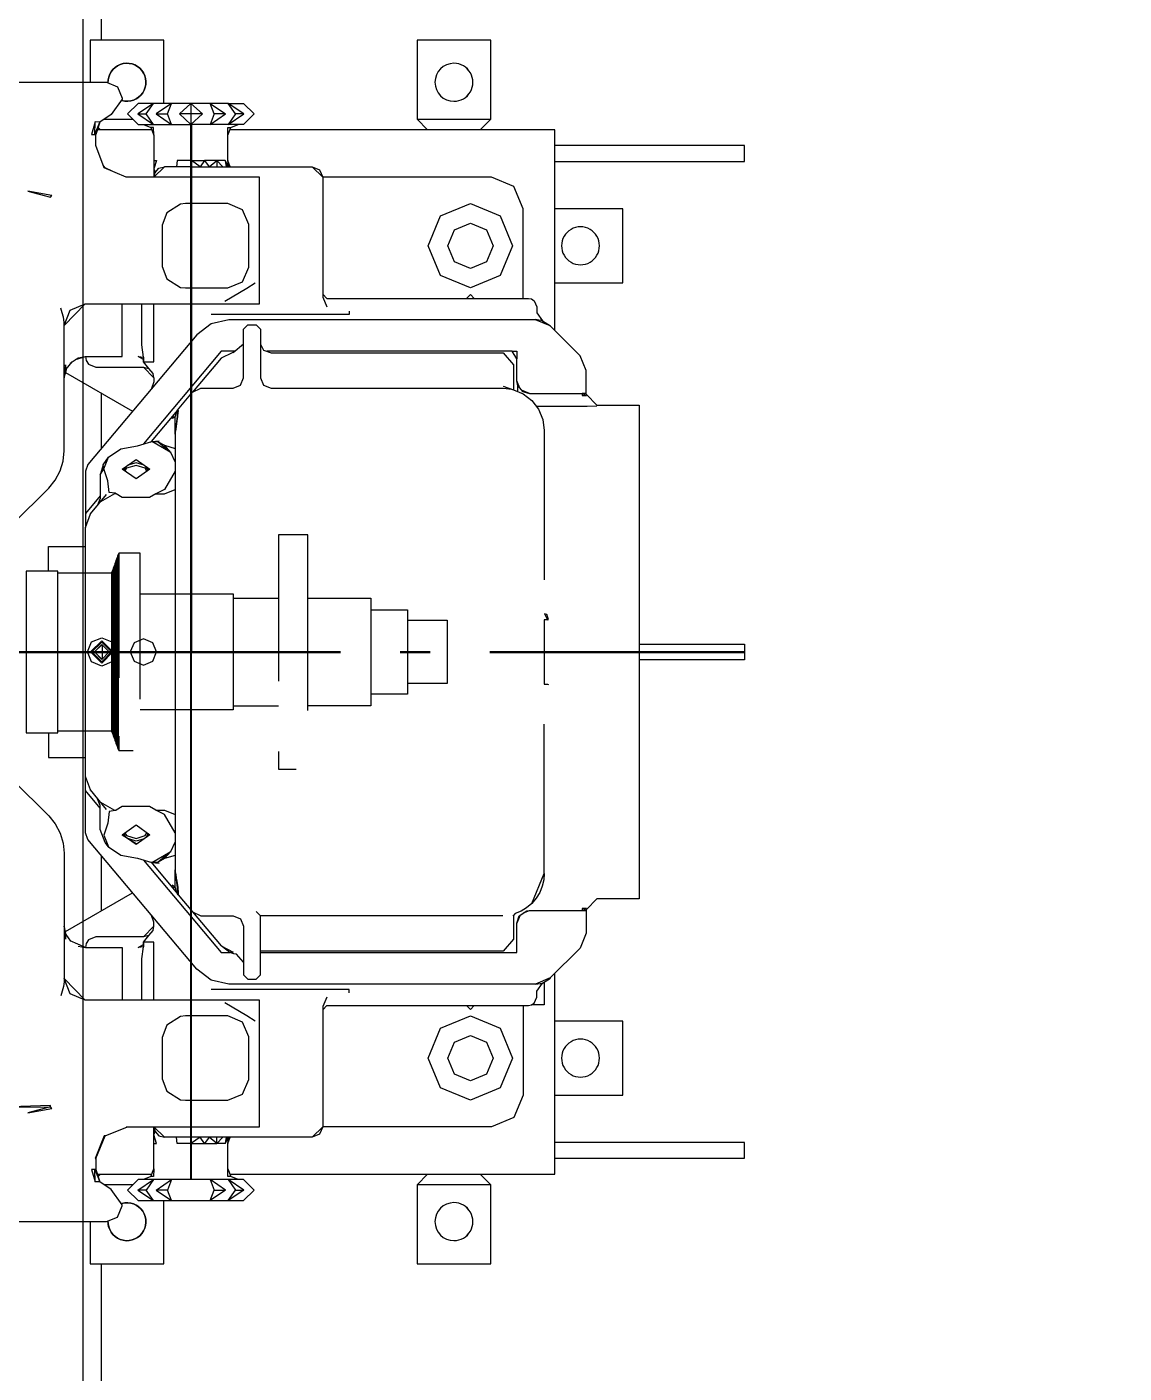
# Model space of a CAD drawing. Header units: millimetres. Extents: x -300 to 383236, y -195106 to -144646.
# Drawn here: x 28940 to 29980, y -163885 to -162609 of the extents above; entities that cross this region are included whole.
import ezdxf

# ---------------------------------------------------------------- set-up
doc = ezdxf.new("R2010")
doc.units = ezdxf.units.MM
doc.header["$LTSCALE"] = 60
doc.linetypes.add('CENTER', pattern=[2, 1.25, -0.25, 0.25, -0.25])
doc.layers.add('1CEN', color=20, linetype='CENTER')
doc.layers.add('EQUIPMENT', color=253, linetype='Continuous', lineweight=0)

# ---------------------------------------------------------------- blocks, each defined once
blk = doc.blocks.new('A$Cc6299706')
at = {"layer": 'EQUIPMENT', "lineweight": -3}
for points in [[(-42329.5, 31324.5), (-42329.5, 29929.5), (-40514.5, 29929.5), (-40514.5, 29991.5), (-40514.5, 29929.5), (-39244.5, 29929.5), (-39244.5, 33429.5), (-40514.5, 33429.5), (-40514.5, 33405.7), (-40514.5, 33429.5), (-42329.5, 33429.5), (-42329.5, 32484.5)], [(-42270.1, 32424.5), (-42270.1, 32484.5), (-42340.1, 32484.5), (-42340.1, 32444.5)], [(-41960.1, 32409.5), (-41960.1, 32484.5), (-42030.1, 32484.5), (-42030.1, 32409.5)], [(-42413.9, 32406.9), (-42418.3, 32406.7), (-42428.8, 32414.1), (-42439.5, 32428.5), (-42439.5, 32429.5), (-42435.1, 32440.1), (-42424.5, 32444.5), (-42324.5, 32444.5), (-42313.9, 32440.1), (-42309.5, 32429.5), (-42309.5, 32428.5), (-42320.2, 32414.1), (-42330.8, 32406.7), (-42335.1, 32406.9)], [(-42222.4, 32414.5), (-42226.1, 32424.5), (-42294.5, 32424.5), (-42304.5, 32414.5), (-42294.5, 32404.5), (-42245, 32404.5), (-42245, 32354.5), (-42245, 32234.5), (-42245, 32198.1), (-42245, 31905), (-42244.9, 31904.9)], [(-42233.6, 32414.5), (-42244.5, 32424.5), (-42244.5, 32414.5), (-42255.3, 32414.5), (-42244.5, 32424.5)], [(-42194.3, 32414.5), (-42209.2, 32424.5), (-42194.5, 32424.5), (-42184.5, 32414.5), (-42194.5, 32404.5), (-42244, 32404.5), (-42244, 32354.5), (-42244, 32234.5), (-42244, 32199.3), (-42244, 31905), (-42244.2, 31904.9)], [(-42202.1, 32414.5), (-42209.2, 32424.5), (-42226.1, 32424.5), (-42211.7, 32414.5)], [(-42294.7, 32414.5), (-42279.9, 32404.5), (-42286.9, 32414.5)], [(-42277.3, 32414.5), (-42262.9, 32404.5), (-42266.5, 32414.5)], [(-42244.5, 32404.5), (-42255.3, 32414.5)], [(-42344.6, 32234.5), (-42364.6, 32214), (-42358.9, 32228.5), (-42344.6, 32234.5), (-42179.5, 32234.5), (-42179.5, 32354.5), (-42197, 32354.5), (-42215.8, 32354.5), (-42305.8, 32354.5), (-42326.6, 32363.3), (-42334.5, 32384.5), (-42334.5, 32395), (-42335.6, 32395), (-42330.8, 32406.7), (-42334.5, 32395)], [(-42281.6, 32399.5), (-42289.5, 32399.5), (-42333.1, 32399.5)], [(-42332.3, 32401.7), (-42330.1, 32399.5)], [(-42326.7, 32409.5), (-42299.5, 32409.5)], [(-42289.5, 32404.5), (-42282.5, 32401.6)], [(-42244.2, 32404.5), (-42244.9, 32404.5)], [(-42209.5, 32394.5), (-42209.3, 32401.6), (-42206.6, 32401.6), (-42199.5, 32404.5)], [(-42208.5, 32364.5), (-42209.5, 32370.5), (-42209.5, 32394.5), (-42206.6, 32401.6)], [(-41899.5, 32209.5), (-41899.5, 32399.5), (-42207.5, 32399.5)], [(-42020.1, 32399.5), (-42030.1, 32409.5), (-41960.1, 32409.5), (-41970.1, 32399.5)], [(-42279.5, 32394.5), (-42279.5, 32354.5), (-42278.5, 32359), (-42279.5, 32357.5)], [(-41899.5, 32369.5), (-41719.5, 32369.5), (-41719.5, 32384.5), (-41899.5, 32384.5)], [(-42318.5, 32359.9), (-42325.9, 32363.3), (-42327.6, 32365.8)], [(-42279.5, 32370.5), (-42277.1, 32370.5), (-42279.5, 32362.3), (-42278.5, 32359), (-42274.9, 32363), (-42269.5, 32364.5)], [(-42245, 32364.5), (-42269.5, 32364.5), (-42279.5, 32354.5)], [(-42245, 32370.5), (-42257.4, 32370.5), (-42258, 32364.5)], [(-42244, 32370.5), (-42231.6, 32370.5), (-42235.7, 32364.5), (-42244, 32370.2)], [(-42244, 32364.5), (-42129.5, 32364.5)], [(-42207.3, 32364.5), (-42209.5, 32370.5), (-42209.8, 32366.5), (-42212, 32370.5), (-42219.8, 32370.5)], [(-42214.1, 32364.5), (-42219.8, 32370.5), (-42219.8, 32364.5)], [(-42212, 32370.5), (-42211.1, 32364.5)], [(-42210.3, 32364.5), (-42209.8, 32366.5), (-42208.9, 32364.5)], [(-41929.5, 32239.7), (-41929.5, 32324.5), (-41938.3, 32345.7), (-41959.5, 32354.5), (-42119.5, 32354.5), (-42129.5, 32364.5), (-42122.5, 32361.6), (-42119.5, 32354.5), (-42119.5, 32240.7), (-42115.5, 32231.8)], [(-41899.5, 32254.5), (-41835.1, 32254.5), (-41835.1, 32324.5), (-41899.5, 32324.5)], [(-42212.2, 32237), (-42191.3, 32249.4), (-42183.4, 32254.5)], [(-42359, 32178.3), (-42351.2, 32183.4), (-42344.5, 32184.5), (-42309.5, 32184.5), (-42309.5, 32234.5)], [(-42289.5, 32181.8), (-42294.5, 32184.5), (-42289.5, 32183.9), (-42290.9, 32195.5), (-42290.9, 32234.5)], [(-42279.5, 32164.5), (-42280.3, 32168.4), (-42284.5, 32173.2), (-42289.3, 32179.5), (-42279.5, 32179.5), (-42279.5, 32234.5)], [(-42119.5, 32243.6), (-42115.5, 32239.7), (-41924.5, 32239.7), (-41921.6, 32239.1), (-41918.9, 32237.4), (-41916.5, 32231.8), (-41916.5, 32225.9), (-41911.2, 32218.4), (-41903.7, 32213.6)], [(-41975.9, 32239.7), (-41979.5, 32243.2), (-41983.1, 32239.7)], [(-42413.2, 32025.9), (-42379.2, 32059.9), (-42373, 32067.4), (-42368.3, 32076.1), (-42365.5, 32085.5), (-42364.5, 32095.2), (-42364.5, 32212.6), (-42364.6, 32214), (-42364.7, 32217.2), (-42365.4, 32221.7), (-42366.4, 32226.1), (-42367.8, 32230.4)], [(-41873.5, 32147.6), (-41869.5, 32147.6), (-41869.7, 32149.5), (-41873.5, 32149.5), (-41873.5, 32147.6), (-41869.7, 32149.5), (-41869.7, 32171.2), (-41875.5, 32185.3), (-41903.8, 32213.6), (-41917.8, 32219.4), (-42208.4, 32219.4), (-42225.3, 32215.6), (-42239, 32205.1), (-42342.1, 32082.2), (-42344.4, 32075.9), (-42344.4, 32053.8), (-42344.5, 32045.7), (-42344.5, 32035.9)], [(-42094.5, 32227.5), (-42094.5, 32224.5), (-42225.1, 32224.5)], [(-41913.2, 32219.4), (-41911.2, 32218.4), (-41917.8, 32219.5)], [(-42259.5, 32111), (-42259.5, 32127.4), (-42257.2, 32133.8), (-42242.8, 32150.9), (-42235.2, 32154.5), (-42204.5, 32154.5), (-42197.5, 32157.4), (-42194.5, 32164.5), (-42194.5, 32210.5), (-42190.5, 32214.5), (-42182.5, 32214.5), (-42178.5, 32210.5), (-42178.5, 32164.5), (-42175.6, 32157.4), (-42168.5, 32154.5), (-41949.5, 32154.5), (-41948.2, 32154.5), (-41940.6, 32153.5), (-41938.7, 32153)], [(-42194.6, 32196.1), (-42194.5, 32196.2), (-42204.5, 32188.2)], [(-42178.5, 32196.2), (-42175.6, 32190.5), (-42168.5, 32188.2), (-41948.5, 32188.2), (-41938.5, 32176.6), (-41938.5, 32152.9)], [(-42354, 32181.6), (-42344.5, 32184.5), (-42343.8, 32180.8), (-42341.6, 32177.4), (-42334.5, 32174.5), (-42289.5, 32174.5), (-42284.5, 32173.2)], [(-42202.9, 32189.5), (-42215.9, 32189.5), (-42289.4, 32101.7)], [(-42203.9, 32188.8), (-42204.2, 32188.7), (-42205.2, 32188.2), (-42215.9, 32183.1), (-42242.8, 32150.9)], [(-41934.5, 32156.7), (-41935.5, 32161.5), (-41935.5, 32182.3), (-41939.8, 32189.5), (-42172.4, 32189.5)], [(-41939.8, 32189.5), (-41935.5, 32189.5), (-41935.5, 32182.3)], [(-42364.5, 32164.5), (-42362.1, 32173.5)], [(-42363.2, 32169.4), (-42299.7, 32132.9)], [(-42362.8, 32172.6), (-42357, 32179.6)], [(-42289.5, 32174.5), (-42279.5, 32164.5), (-42279.5, 32160.6), (-42281.9, 32154.2)], [(-41948.5, 32156.6), (-41938.7, 32153), (-41929.5, 32149.1), (-41921.4, 32142.9), (-41921.2, 32142.8), (-41914.9, 32134.5), (-41910.8, 32124.7), (-41909.5, 32114.5), (-41909.5, 31972.8)], [(-41932.6, 32154.4), (-41935.5, 32161.5)], [(-41934.5, 32151.2), (-41934.5, 32156.7), (-41930.1, 32151.5), (-41923.5, 32149.5), (-41873.5, 32149.5)], [(-42329.5, 32150), (-42329.5, 32097.4)], [(-41923.5, 32149.5), (-41931.1, 32152.6)], [(-41869.5, 32148.5), (-41859.5, 32138.5), (-41819.5, 32138.5), (-41819.5, 31670.5), (-41859.5, 31670.5), (-41869.5, 31660.5)], [(-42257.2, 32133.8), (-42282.2, 32104), (-42281.6, 32104)], [(-42256.6, 32133.3), (-42258.9, 32115.6), (-42259.4, 32112.8), (-42259.5, 32111), (-42259.5, 31698), (-42259.4, 31696.2), (-42258.9, 31693.3), (-42256.6, 31675.7)], [(-42258.9, 32115.6), (-42258.1, 32120.1), (-42256.6, 32133.3)], [(-42258.1, 32120.1), (-42257, 32127.4), (-42256.5, 32133.3), (-42256.5, 32134.1), (-42256.6, 32134.6)], [(-41859.5, 32137.5), (-41868.9, 32137.2), (-41916.9, 32137.2)], [(-41859.5, 32138.5), (-41819.5, 32138.5)], [(-42277.8, 32054.5), (-42283.6, 32051), (-42309.5, 32051), (-42315.2, 32054.5), (-42316.3, 32054.9), (-42321.8, 32055.8), (-42323.1, 32066.8), (-42327.1, 32078), (-42322.7, 32089.1), (-42311, 32097.2), (-42295.2, 32100), (-42281.6, 32104), (-42274.6, 32104.6)], [(-42283, 32103.5), (-42282.2, 32104)], [(-42259.5, 32084.7), (-42263.4, 32093.6), (-42281.6, 32104), (-42275.5, 32103.6), (-42263.4, 32093.6), (-42269.5, 32100.4), (-42259.5, 32097.3)], [(-42275.5, 32103.6), (-42269.5, 32100.4)], [(-42327.8, 32082), (-42330.5, 32072.4), (-42330.5, 32050), (-42332.9, 32043.6)], [(-42330.5, 32072.4), (-42327.1, 32078), (-42327.8, 32082), (-42322.7, 32089.1)], [(-42308.3, 32078.6), (-42309, 32077.4)], [(-42305.8, 32080.3), (-42308, 32076.7)], [(-42286.1, 32075.9), (-42287.7, 32078.6), (-42296.5, 32081.2), (-42305.4, 32078.6), (-42307, 32075.9)], [(-42288.8, 32081.5), (-42296.5, 32083.8), (-42304.2, 32081.5)], [(-42294.8, 32085.7), (-42296.5, 32086.2), (-42298.2, 32085.7)], [(-42285.1, 32076.7), (-42287.2, 32080.3)], [(-42284, 32077.4), (-42284.7, 32078.6)], [(-42259.5, 32075.8), (-42269.5, 32058.6), (-42277.8, 32054.5), (-42269.5, 32054.5), (-42259.5, 32058.6)], [(-42324.4, 31755.3), (-42339.8, 31773.7), (-42344.5, 31786.6), (-42344.5, 32022.4), (-42339.8, 32035.3), (-42324.4, 32053.8)], [(-42315.2, 32054.5), (-42316.6, 32054.5), (-42316.8, 32054.5), (-42330.2, 32046.8)], [(-42330.5, 32052.6), (-42344.5, 32035.9), (-42344.5, 32022.4)], [(-42339.6, 32035.8), (-42339.8, 32035.3)], [(-42133.5, 31849), (-42133.5, 32015.5), (-42161.3, 32015.5), (-42161.3, 31876.8)], [(-42379.5, 31981), (-42379.5, 32004.5), (-42344.5, 32004.5)], [(-42315.5, 31990.1), (-42316, 31990.1), (-42316, 31818.9), (-42315.5, 31818.9)], [(-42314.9, 31991.6), (-42315.5, 31991.6), (-42315.5, 31817.5), (-42314.9, 31817.5)], [(-42314.4, 31993), (-42314.9, 31993), (-42314.9, 31816), (-42314.4, 31816)], [(-42313.9, 31994.4), (-42314.4, 31994.4), (-42314.4, 31814.6), (-42313.9, 31814.6)], [(-42313.4, 31995.9), (-42313.9, 31995.9), (-42313.9, 31813.2), (-42313.4, 31813.2)], [(-42312.9, 31997.3), (-42313.4, 31997.3), (-42313.4, 31811.7), (-42312.9, 31811.7)], [(-42292.5, 31859.7), (-42292.5, 31998), (-42312.9, 31998), (-42312.9, 31880.1)], [(-42370.5, 31979.4), (-42344.5, 31979.4), (-42319.7, 31979.4)], [(-42319.1, 31980.1), (-42319.7, 31980.1), (-42319.7, 31828.9), (-42319.1, 31828.9)], [(-42318.6, 31981.5), (-42319.1, 31981.5), (-42319.1, 31827.5), (-42318.6, 31827.5)], [(-42318.1, 31982.9), (-42318.6, 31982.9), (-42318.6, 31826.1), (-42318.1, 31826.1)], [(-42317.6, 31984.4), (-42318.1, 31984.4), (-42318.1, 31824.6), (-42317.6, 31824.6)], [(-42317, 31985.8), (-42317.6, 31985.8), (-42317.6, 31823.2), (-42317, 31823.2)], [(-42316.5, 31987.2), (-42317, 31987.2), (-42317, 31821.8), (-42316.5, 31821.8)], [(-42316, 31988.7), (-42316.5, 31988.7), (-42316.5, 31820.3), (-42316, 31820.3)], [(-42292.5, 31959.5), (-42244.5, 31959.5), (-42204.5, 31959.5), (-42204.5, 31849.5), (-42244.5, 31849.5), (-42292.5, 31849.5)], [(-42204.5, 31955.5), (-42161.3, 31955.5)], [(-42133.5, 31955.5), (-42084.5, 31955.5), (-42074, 31955.5), (-42074, 31853.5), (-42084.5, 31853.5), (-42133.5, 31853.5)], [(-42074, 31944.5), (-42049, 31944.5), (-42039, 31944.5), (-42039, 31864.5), (-42049, 31864.5), (-42074, 31864.5)], [(-41907.1, 31940.1), (-41909.1, 31940.5), (-41906.3, 31935), (-41909.5, 31935), (-41909.5, 31874), (-41906.3, 31874), (-41905.5, 31873.7)], [(-42039, 31934.5), (-42002.5, 31934.5), (-42001.5, 31934.5), (-42001.5, 31874.5), (-42002.5, 31874.5), (-42039, 31874.5)], [(-42408, 31905), (-42244.9, 31905)], [(-42408, 31904), (-42244.9, 31904)], [(-42369.5, 31905), (-42245, 31905)], [(-42369.5, 31904.9), (-42369.5, 31904.1)], [(-42369.5, 31904), (-42245, 31904)], [(-42328.8, 31911.2), (-42336, 31904.5), (-42328.8, 31897.8)], [(-42328.5, 31911), (-42328.5, 31898)], [(-42244.9, 31904.1), (-42245, 31904), (-42245, 31610.9), (-42245, 31574.5), (-42245, 31454.5), (-42245, 31404.5), (-42294.5, 31404.5), (-42304.5, 31394.5), (-42294.5, 31384.5), (-42226.1, 31384.5), (-42222.5, 31394.5)], [(-42194.3, 31394.5), (-42209.2, 31384.5), (-42194.5, 31384.5), (-42184.5, 31394.5), (-42194.5, 31404.5), (-42198, 31404.5), (-42209.2, 31404.5), (-42226.1, 31404.5), (-42244, 31404.5), (-42244, 31454.5), (-42244, 31574.5), (-42244, 31609.7), (-42244, 31904), (-42244.2, 31904.1), (-42244.3, 31904), (-42244.5, 31904), (-42244.7, 31904), (-42244.9, 31904.1), (-42245, 31904.3), (-42245, 31904.5), (-42245, 31904.7), (-42244.9, 31904.9), (-42244.7, 31905), (-42244.5, 31905), (-42244.3, 31905), (-42244.2, 31904.9), (-42244.1, 31904.7), (-42244, 31904.5), (-42244.1, 31904.3), (-42244.2, 31904.1)], [(-42244.2, 31905), (-42102.6, 31905)], [(-42244.2, 31904), (-42102.6, 31904)], [(-42244, 31905), (-42119.5, 31905)], [(-42244, 31904), (-42119.5, 31904)], [(-42119.5, 31904.9), (-42119.5, 31904.1)], [(-42046, 31905), (-42017.7, 31905)], [(-42046, 31904), (-42017.7, 31904)], [(-41961.1, 31905), (-41819.5, 31905), (-41719.5, 31905)], [(-41961.1, 31904), (-41819.5, 31904), (-41719.5, 31904)], [(-41819.5, 31912), (-41719.5, 31912), (-41719.5, 31904.9), (-41719.5, 31904.1), (-41719.5, 31897), (-41819.5, 31897)], [(-42204.5, 31853.5), (-42161.3, 31853.5)], [(-41909.5, 31694.5), (-41910, 31688.5), (-41911.4, 31682.5), (-41913.8, 31676.6), (-41917.1, 31671.1), (-41921.2, 31666.2), (-41909.5, 31694.5), (-41909.5, 31836.2)], [(-42379.5, 31828), (-42379.5, 31804.5), (-42344.5, 31804.5)], [(-42370.5, 31829.6), (-42344.5, 31829.6), (-42319.7, 31829.6)], [(-42312.9, 31824.8), (-42312.9, 31811), (-42299.1, 31811)], [(-42161.3, 31810.2), (-42161.3, 31793.5), (-42144.7, 31793.5)], [(-42330.5, 31756.4), (-42344.5, 31773.1), (-42344.5, 31786.6)], [(-42413.2, 31783.1), (-42379.2, 31749.1), (-42373, 31741.7), (-42368.3, 31732.9), (-42365.5, 31723.4), (-42364.5, 31713.8), (-42364.5, 31596.4), (-42364.6, 31595), (-42344.6, 31574.5)], [(-42178.5, 31619.5), (-41935.5, 31619.5), (-41935.5, 31647.5), (-41933.4, 31654.3), (-41926.1, 31659.2), (-41923.5, 31659.5), (-41869.7, 31659.5), (-41869.7, 31637.8), (-41875.5, 31623.7), (-41903.8, 31595.5), (-41917.8, 31589.6), (-42208.4, 31589.6), (-42225.3, 31593.4), (-42239, 31603.9), (-42342.1, 31726.8), (-42344.4, 31733.1), (-42344.4, 31755.2), (-42344.5, 31763.3), (-42344.5, 31773.1)], [(-42339.6, 31773.2), (-42339.8, 31773.7)], [(-42322.7, 31719.9), (-42325.6, 31724), (-42330.5, 31736.3), (-42330.5, 31759.1), (-42332.9, 31765.4)], [(-42330.2, 31762.2), (-42316.8, 31754.5), (-42316.6, 31754.5), (-42315.2, 31754.5), (-42316.3, 31754.1), (-42321.8, 31753.2), (-42323.1, 31742.2), (-42327.1, 31731), (-42322.7, 31719.9), (-42311, 31711.8), (-42295.2, 31709), (-42281.6, 31705), (-42263.4, 31715.4), (-42259.5, 31724.3)], [(-42259.5, 31733.2), (-42269.5, 31750.4), (-42277.8, 31754.5), (-42283.6, 31758), (-42309.5, 31758), (-42315.2, 31754.5)], [(-42277.8, 31754.5), (-42269.5, 31754.5), (-42259.5, 31750.4)], [(-42309.5, 31731.3), (-42296.5, 31740.5), (-42283.5, 31731.3), (-42296.5, 31722.1), (-42309.5, 31731.3), (-42296.5, 31722.8), (-42294.8, 31723.3)], [(-42309, 31731.6), (-42308.4, 31730.5)], [(-42306, 31729), (-42308, 31732.3)], [(-42307, 31733.1), (-42305.4, 31730.4), (-42296.5, 31727.8), (-42287.7, 31730.4), (-42286.1, 31733.1)], [(-42288.8, 31727.5), (-42296.5, 31725.2), (-42303.4, 31727.3)], [(-42285.1, 31732.3), (-42287.2, 31728.7)], [(-42284, 31731.6), (-42284.7, 31730.4)], [(-42329.5, 31711.6), (-42329.5, 31659)], [(-42269.5, 31708.6), (-42263.4, 31715.4), (-42275.5, 31705.4), (-42281.6, 31705), (-42274.6, 31704.4)], [(-42259.5, 31711.7), (-42269.5, 31708.6), (-42275.5, 31705.4)], [(-42289.4, 31707.3), (-42215.9, 31619.5), (-42207.4, 31619.5)], [(-42283, 31705.5), (-42282.2, 31705.1), (-42257.2, 31675.2)], [(-42282.2, 31705.1), (-42281.6, 31705)], [(-42256.6, 31675.7), (-42258.1, 31688.9), (-42257, 31681.6), (-42256.5, 31675.7), (-42256.5, 31674.9), (-42256.6, 31674.4), (-42257.2, 31675.2), (-42259.5, 31681.6), (-42259.5, 31698)], [(-42258.1, 31688.9), (-42258.9, 31693.3)], [(-42363.5, 31639.5), (-42299.7, 31676.1)], [(-42256.6, 31674.4), (-42242.8, 31658.1), (-42235.2, 31654.5), (-42204.5, 31654.5), (-42197.5, 31651.6), (-42194.5, 31644.5), (-42194.5, 31598.5), (-42190.5, 31594.5), (-42182.5, 31594.5), (-42178.5, 31598.5), (-42178.5, 31654.5), (-42182.5, 31658.5)], [(-41819.5, 31670.5), (-41859.5, 31670.5)], [(-42242.8, 31658.1), (-42215.9, 31625.9), (-42204.5, 31620.1), (-42207.7, 31619.6), (-42215.9, 31625.9)], [(-41921.3, 31666.1), (-41926.2, 31662), (-41931.5, 31658.8), (-41937, 31656.5), (-41939.4, 31654)], [(-41929.2, 31657.2), (-41923.5, 31659.5)], [(-41869.5, 31661.4), (-41869.7, 31659.5)], [(-42279.5, 31574.5), (-42279.5, 31629.5), (-42289.3, 31629.5), (-42284.5, 31635.8), (-42280.3, 31640.6), (-42279.5, 31644.5), (-42279.5, 31648.4), (-42281.9, 31654.8)], [(-41938.5, 31654.9), (-41938.5, 31632.4), (-41948.5, 31620.8), (-42178.5, 31620.8)], [(-41948.6, 31654.5), (-41949.5, 31654.5), (-42178.5, 31654.5)], [(-41932.4, 31655), (-41935.5, 31647.5)], [(-42362.9, 31636.8), (-42358.7, 31630.5)], [(-42284.5, 31635.8), (-42289.5, 31634.5), (-42334.5, 31634.5), (-42341.6, 31631.6), (-42343.8, 31628.2), (-42344.5, 31624.5), (-42359, 31630.7)], [(-42279.5, 31644.5), (-42289.5, 31634.5)], [(-42351.2, 31625.6), (-42344.5, 31624.5), (-42309.5, 31624.5), (-42309.5, 31574.5)], [(-42290.9, 31574.5), (-42290.9, 31613.5), (-42289.5, 31625.1), (-42294.5, 31624.5), (-42289.5, 31627.2)], [(-42194.5, 31610.4), (-42201.1, 31617.9), (-42203.8, 31618.4), (-42207.7, 31619.6)], [(-42305.8, 31454.5), (-42179.5, 31454.5), (-42179.5, 31574.5), (-42188.6, 31574.5), (-42344.6, 31574.5), (-42358.9, 31580.5), (-42364.6, 31595), (-42364.7, 31591.8), (-42365.4, 31587.3), (-42366.4, 31582.9), (-42367.8, 31578.6)], [(-42207.5, 31409.5), (-41899.5, 31409.5), (-41899.5, 31599.5)], [(-41917.8, 31589.5), (-41911.2, 31590.6), (-41903.7, 31595.4)], [(-42094.5, 31581.5), (-42094.5, 31584.5), (-42225.1, 31584.5)], [(-42119.5, 31565.4), (-42115.5, 31569.3), (-41924.5, 31569.3), (-41921.6, 31569.9), (-41918.9, 31571.6), (-41916.5, 31577.2), (-41916.5, 31583.1), (-41911.2, 31590.6), (-41913.2, 31589.6)], [(-41909.5, 31591.7), (-41909.5, 31570), (-41921.5, 31570)], [(-42115.5, 31577.2), (-42119.5, 31568.3), (-42119.5, 31454.5), (-42129.5, 31444.5), (-42244, 31444.5)], [(-42183.4, 31554.5), (-42191.4, 31559.7), (-42212.2, 31572)], [(-41929.5, 31569.3), (-41929.5, 31484.5), (-41938.3, 31463.3), (-41959.5, 31454.5), (-42119.5, 31454.5), (-42122.5, 31447.4), (-42129.5, 31444.5)], [(-41975.9, 31569.3), (-41979.5, 31565.7), (-41983.1, 31569.3)], [(-41899.5, 31484.5), (-41835.1, 31484.5), (-41835.1, 31554.5), (-41899.5, 31554.5)], [(-42325.7, 31445.7), (-42326.6, 31445.7), (-42335.2, 31424.5), (-42334.5, 31424.5), (-42325.7, 31445.7), (-42304.5, 31454.5)], [(-42282.5, 31407.4), (-42279.5, 31414.5), (-42279.5, 31454.5), (-42278.5, 31450), (-42274.9, 31446), (-42269.5, 31444.5)], [(-42245, 31444.5), (-42269.5, 31444.5), (-42279.5, 31454.5)], [(-42279.5, 31438.5), (-42277.1, 31438.5), (-42279.5, 31446.7), (-42278.5, 31450), (-42279.5, 31451.5)], [(-42245, 31438.5), (-42257.4, 31438.5), (-42258, 31444.5)], [(-42244, 31438.5), (-42231.6, 31438.5), (-42235.7, 31444.5), (-42244, 31438.8)], [(-42212, 31438.5), (-42219.8, 31438.5), (-42214.1, 31444.5)], [(-42219.8, 31438.5), (-42219.8, 31444.5)], [(-42211.1, 31444.5), (-42212, 31438.5), (-42209.8, 31442.5), (-42209.5, 31438.5), (-42208.5, 31444.5)], [(-42208.9, 31444.5), (-42209.8, 31442.5), (-42210.3, 31444.5)], [(-42209.5, 31414.5), (-42209.5, 31438.5), (-42207.3, 31444.5)], [(-41899.5, 31424.6), (-41719.5, 31424.6), (-41719.5, 31439.6), (-41899.5, 31439.6)], [(-42334.5, 31424.5), (-42334.5, 31414), (-42330.8, 31402.3)], [(-42413.9, 31402.1), (-42418.3, 31402.3), (-42428.8, 31394.9), (-42439.5, 31380.5), (-42439.5, 31379.5), (-42435.1, 31368.9), (-42424.5, 31364.5), (-42324.5, 31364.5), (-42313.9, 31368.9), (-42309.5, 31379.5), (-42309.5, 31380.5), (-42320.2, 31394.9), (-42330.8, 31402.3), (-42335.1, 31402.1)], [(-42333.1, 31409.5), (-42289.5, 31409.5), (-42281.6, 31409.5)], [(-42332.3, 31407.3), (-42330.1, 31409.5)], [(-42294.8, 31394.5), (-42279.9, 31404.5), (-42287, 31394.5)], [(-42279.5, 31414.5), (-42279.8, 31407.4), (-42282.5, 31407.4), (-42289.5, 31404.5)], [(-42277.4, 31394.5), (-42262.9, 31404.5), (-42266.6, 31394.5)], [(-42244.2, 31404.5), (-42244.9, 31404.5)], [(-42199.5, 31404.5), (-42206.6, 31407.4), (-42209.3, 31407.4), (-42209.5, 31414.5), (-42206.6, 31407.4)], [(-41970.1, 31409.5), (-41960.1, 31399.5), (-42030.1, 31399.5), (-42020.1, 31409.5)], [(-42299.5, 31399.5), (-42326.7, 31399.5)], [(-42211.7, 31394.5), (-42226.1, 31384.5), (-42209.2, 31384.5), (-42202.1, 31394.5)], [(-42030.1, 31399.5), (-42030.1, 31324.5), (-41960.1, 31324.5), (-41960.1, 31399.5)], [(-42340.1, 31364.5), (-42340.1, 31324.5), (-42270.1, 31324.5), (-42270.1, 31384.5)]]:
    blk.add_lwpolyline(points, dxfattribs=at)
for points in [[(-42291, 32455.7, -0.72633), (-42310, 32427.2, 0.72633), (-42291, 32455.7, 0.72615), (-42323.1, 32443.8, -0.72615)], [(-41995.1, 32426.5, 1.000319), (-41995.1, 32462.5, 0.999804)], [(-41893.1, 32289.5, 1.000062), (-41857.1, 32289.5, 1.000552)], [(-41893.1, 31519.5, 1.000062), (-41857.1, 31519.5, 1.000552)], [(-42291, 31353.3, -0.726449), (-42323.1, 31365.2, 0.726449), (-42291, 31353.3, 0.726289), (-42310, 31381.8, -0.726289)], [(-41995.1, 31346.5, 1.000294), (-41995.1, 31382.5, 0.999829)]]:
    blk.add_lwpolyline(points, format="xyb", close=True, dxfattribs=at)
for points in [[(-42294.7, 32414.5), (-42286.9, 32414.5), (-42279.9, 32424.5)], [(-42277.3, 32414.5), (-42266.5, 32414.5), (-42262.9, 32424.5)], [(-42244.5, 32414.5), (-42244.5, 32404.5), (-42233.6, 32414.5)], [(-42211.7, 32414.5), (-42222.4, 32414.5), (-42226.1, 32404.5)], [(-42194.3, 32414.5), (-42202.1, 32414.5), (-42209.2, 32404.5)], [(-42338.7, 32395), (-42335.6, 32395), (-42335.1, 32406.9)], [(-42282.5, 32401.6), (-42279.5, 32394.5), (-42279.8, 32401.6)], [(-42219.8, 32370.5), (-42231.6, 32370.5), (-42227.2, 32364.5)], [(-42377.7, 32335.6), (-42376.4, 32337.2), (-42399.1, 32341.3)], [(-42267.4, 32320.9), (-42271.8, 32309), (-42271.8, 32270), (-42267.4, 32258.1), (-42254.4, 32250.1), (-42249.6, 32249.5), (-42209.5, 32249.5), (-42195.4, 32255.3), (-42189.5, 32269.4), (-42189.5, 32309.6), (-42195.4, 32323.7), (-42209.5, 32329.5), (-42249.6, 32329.5), (-42254.4, 32328.9)], [(-41951.2, 32261.2), (-41979.5, 32249.5), (-42007.8, 32261.2), (-42019.5, 32289.5), (-42007.8, 32317.8), (-41979.5, 32329.5), (-41951.2, 32317.8), (-41939.5, 32289.5)], [(-41979.5, 32268), (-41994.7, 32274.3), (-42001, 32289.5), (-41994.7, 32304.7), (-41979.5, 32311), (-41964.3, 32304.7), (-41958, 32289.5), (-41964.3, 32274.3)], [(-42289.3, 32179.5), (-42289.5, 32183.9), (-42289.5, 32181.8)], [(-42364.5, 32164.5), (-42362.8, 32172.6), (-42363.2, 32176.7)], [(-42262.6, 32127.3), (-42259.5, 32127.4), (-42262.3, 32125.7)], [(-42296.5, 32086.9), (-42283.5, 32077.7), (-42296.5, 32068.6), (-42309.5, 32077.7)], [(-42380.5, 31828), (-42370.5, 31828), (-42370.5, 31981), (-42380.5, 31981), (-42394.5, 31981), (-42400.7, 31981), (-42400.7, 31828), (-42394.5, 31828)], [(-41905.5, 31935.3), (-41907.1, 31940.1), (-41906.3, 31935)], [(-42319.5, 31895), (-42329, 31891), (-42338.6, 31895), (-42342.5, 31904.5), (-42338.6, 31914), (-42329, 31918), (-42319.5, 31914), (-42315.5, 31904.5)], [(-42339.5, 31904.5), (-42329, 31915), (-42318.5, 31904.5), (-42329, 31894)], [(-42338.4, 31904.5), (-42329, 31895.2), (-42319.7, 31904.5), (-42329, 31913.9)], [(-42277, 31904.5), (-42280.7, 31913.3), (-42289.5, 31917), (-42298.4, 31913.3), (-42302, 31904.5), (-42298.4, 31895.7), (-42289.5, 31892), (-42280.7, 31895.7)], [(-42322, 31904.5), (-42329, 31911.5), (-42336, 31904.5), (-42329, 31897.5)], [(-42259.5, 31681.6), (-42262.2, 31683.3), (-42262.6, 31681.7)], [(-41873.5, 31661.4), (-41873.5, 31659.5), (-41869.5, 31661.4)], [(-42364.5, 31644.5), (-42363.2, 31632.3), (-42362.8, 31636.3)], [(-42289.5, 31625.1), (-42289.3, 31629.5), (-42289.5, 31627.2)], [(-42267.4, 31550.9), (-42271.8, 31539), (-42271.8, 31500), (-42267.4, 31488.1), (-42254.4, 31480.1), (-42249.6, 31479.5), (-42209.5, 31479.5), (-42195.4, 31485.3), (-42189.5, 31499.4), (-42189.5, 31539.6), (-42195.4, 31553.7), (-42209.5, 31559.5), (-42249.6, 31559.5), (-42254.4, 31558.9)], [(-41979.5, 31559.5), (-41951.2, 31547.8), (-41939.5, 31519.5), (-41951.2, 31491.2), (-41979.5, 31479.5), (-42007.8, 31491.2), (-42019.5, 31519.5), (-42007.8, 31547.8)], [(-41994.7, 31534.7), (-41979.5, 31541), (-41964.3, 31534.7), (-41958, 31519.5), (-41964.3, 31504.3), (-41979.5, 31498), (-41994.7, 31504.3), (-42001, 31519.5)], [(-42377.7, 31473.4), (-42377.7, 31474.5), (-42424.8, 31473)], [(-42399.1, 31467.7), (-42376.4, 31471.8), (-42377.7, 31473.4)], [(-42231.6, 31438.5), (-42219.8, 31438.5), (-42227.2, 31444.5)], [(-42334.5, 31414), (-42335.6, 31414), (-42338.7, 31414), (-42335.1, 31402.1), (-42335.6, 31414), (-42330.8, 31402.3)], [(-42222.5, 31394.5), (-42211.7, 31394.5), (-42226.1, 31404.5)], [(-42202.1, 31394.5), (-42194.3, 31394.5), (-42209.2, 31404.5)], [(-42287, 31394.5), (-42294.8, 31394.5), (-42279.9, 31384.5)], [(-42266.6, 31394.5), (-42277.4, 31394.5), (-42262.9, 31384.5)]]:
    blk.add_lwpolyline(points, close=True, dxfattribs=at)
for centre, start, end in [((-42305.1, 32444.5), 38.3315, 182.2727), ((-42305.1, 32444.5), 38.3315, 182.2727), ((-42305.1, 32444.5), 38.3315, 182.2727), ((-41995.1, 32444.5), 90.0112, 269.9888), ((-41995.1, 32444.5), 90.0112, 269.9888), ((-41995.1, 32444.5), 90.0112, 269.9888), ((-41995.1, 32444.5), 90.0112, 269.9888), ((-41995.1, 32444.5), 269.9817, 90.0183), ((-41995.1, 32444.5), 269.9817, 90.0183), ((-41995.1, 32444.5), 269.9817, 90.0183), ((-41995.1, 32444.5), 269.9817, 90.0183), ((-42305.1, 32444.5), 254.3505, 38.3185), ((-42305.1, 32444.5), 254.3505, 38.3185), ((-42305.1, 32444.5), 254.3505, 38.3185), ((-41875.1, 32289.5), 359.9684, 180.0316), ((-41875.1, 32289.5), 359.9684, 180.0316), ((-41875.1, 32289.5), 359.9684, 180.0316), ((-41875.1, 32289.5), 359.9684, 180.0316), ((-41875.1, 32289.5), 179.9964, 0.0036), ((-41875.1, 32289.5), 179.9964, 0.0036), ((-41875.1, 32289.5), 179.9964, 0.0036), ((-41875.1, 32289.5), 179.9964, 0.0036), ((-41875.1, 31519.5), 359.9684, 180.0316), ((-41875.1, 31519.5), 359.9684, 180.0316), ((-41875.1, 31519.5), 359.9684, 180.0316), ((-41875.1, 31519.5), 359.9684, 180.0316), ((-41875.1, 31519.5), 179.9964, 0.0036), ((-41875.1, 31519.5), 179.9964, 0.0036), ((-41875.1, 31519.5), 179.9964, 0.0036), ((-41875.1, 31519.5), 179.9964, 0.0036), ((-42305.1, 31364.5), 321.6845, 105.6465), ((-42305.1, 31364.5), 321.6845, 105.6465), ((-42305.1, 31364.5), 321.6845, 105.6465), ((-41995.1, 31364.5), 90.0098, 269.9902), ((-41995.1, 31364.5), 90.0098, 269.9902), ((-41995.1, 31364.5), 90.0098, 269.9902), ((-41995.1, 31364.5), 90.0098, 269.9902), ((-41995.1, 31364.5), 269.9831, 90.0169), ((-41995.1, 31364.5), 269.9831, 90.0169), ((-41995.1, 31364.5), 269.9831, 90.0169), ((-41995.1, 31364.5), 269.9831, 90.0169), ((-42305.1, 31364.5), 177.7049, 321.6909), ((-42305.1, 31364.5), 177.7049, 321.6909), ((-42305.1, 31364.5), 177.7049, 321.6909)]:
    blk.add_arc(centre, 18, start, end, dxfattribs=at)
blk = doc.blocks.new('A$C44261593')
h = blk.add_hatch()
h.set_pattern_fill('ANSI31', color=253, scale=100)
h.set_pattern_definition([(45, (0, -50460), (-224.5064, 224.5064), [])])
edge = h.paths.add_edge_path()
edge.add_line((-58347, -14256), (-58347, -14056))
edge.add_line((-58347, -14056), (-57547, -14056))
edge.add_line((-57547, -14056), (-57547, -15056))
edge.add_line((-57547, -15056), (-60547, -15056))
edge.add_line((-60547, -15056), (-60547, -31056))
edge.add_line((-60547, -31056), (-57647, -31056))
edge.add_line((-57647, -31056), (-57647, -32268))
edge.add_line((-57647, -32268), (-43347, -32268))
edge.add_line((-43347, -32268), (-43347, -29256))
edge.add_line((-43347, -29256), (-34347, -29256))
edge.add_line((-34347, -29256), (-34347, -14206))
edge.add_line((-34347, -14206), (-33547, -14206))
edge.add_line((-33547, -14206), (-33547, -29256))
edge.add_line((-33547, -29256), (-30497, -29256))
edge.add_line((-30497, -29256), (-30497, -30056))
edge.add_line((-30497, -30056), (-30547, -30056))
edge.add_line((-30547, -30056), (-30547, -34906))
edge.add_line((-30547, -34906), (-30569.2, -34906))
edge.add_arc((-31589.7, -35133.7), 1045.6, 12.5777, 76.5787)
edge.add_line((-31347, -34116.7), (-31347, -30056))
edge.add_line((-31347, -30056), (-42547, -30056))
edge.add_line((-42547, -30056), (-42547, -34906))
edge.add_line((-42547, -34906), (-43347, -34906))
edge.add_line((-43347, -34906), (-43347, -33068))
edge.add_line((-43347, -33068), (-57647, -33068))
edge.add_line((-57647, -33068), (-57647, -34906))
edge.add_line((-57647, -34906), (-58447, -34906))
edge.add_line((-58447, -34906), (-58447, -31856))
edge.add_line((-58447, -31856), (-66197, -31856))
edge.add_line((-66197, -31856), (-66197, -31056))
edge.add_line((-66197, -31056), (-61347, -31056))
edge.add_line((-61347, -31056), (-61347, -14256))
edge.add_line((-61347, -14256), (-58347, -14256))

msp = doc.modelspace()

# ---------------------------------------------------------------- linework, layer by layer
at = {"layer": '1CEN', "color": 1, "ltscale": 50}
msp.add_line((28993, -154202.1), (28993, -183702.1), dxfattribs=at)

# ---------------------------------------------------------------- block references
for name, p in [('A$C44261593', (71340, -144646.1)), ('A$Cc6299706', (71340, -195106.1))]:
    msp.add_blockref(name, p)

doc.saveas('drawing.dxf')
